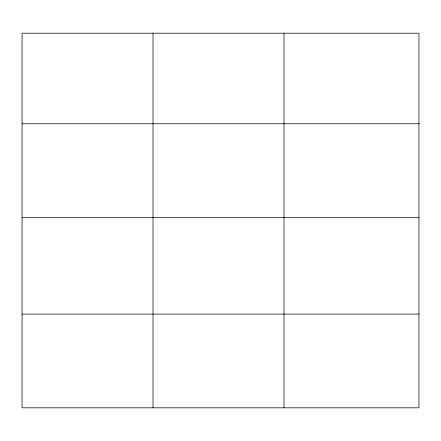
<?xml version="1.0" encoding="UTF-8"?>
<svg xmlns="http://www.w3.org/2000/svg" width="441" height="441" viewBox="0 0 441 441"><rect width="100%" height="100%" fill="white"/><g stroke="black" fill="none" stroke-linecap="round" stroke-linejoin="round"><path stroke-width="0.66" d="M418.95 217.496L418.95 33.18L22.05 33.18L22.05 407.82L418.95 407.82L418.95 217.496L22.05 217.496M22.05 123.756L418.95 123.756M22.05 314.08L418.95 314.08M284.004 33.18L284.004 407.82M153.027 33.18L153.027 407.82"/></g></svg>
